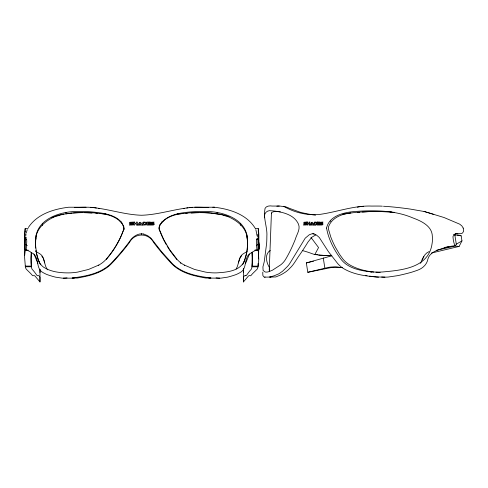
<?xml version="1.0" encoding="UTF-8"?>
<svg xmlns="http://www.w3.org/2000/svg" width="488" height="488" viewBox="0 0 488 488"><rect width="100%" height="100%" fill="white"/><g stroke="black" fill="none" stroke-linecap="round" stroke-linejoin="round"><path stroke-width="0.73" d="M24.406 247.782L24.418 247.081M24.455 247.52L24.437 246.861M24.632 242.884L24.62 241.767L24.644 242.133M24.675 241.383L24.711 240.468M39.992 272.609L39.992 269.827M243.433 272.609L243.433 269.827M258.677 241.407L258.683 239.748L258.701 243.475M258.896 246.007L258.884 245.616M258.994 248.538L258.982 249.527L258.811 242.542L258.793 245.476M24.577 245.671L24.681 240.255L24.577 243.695L24.614 241.792M24.644 243.329L24.614 242.725M39.992 269.217L39.979 281.936L35.166 276.232A43.164 7.277 87.5 0 0 34.697 275.836L34.55 275.738A41.218 6.637 87.6 0 0 33.41 275.659L33.306 275.702A30.829 4.734 87.8 0 1 32.19 275.232L32.135 275.177A373.411 52.582 88 0 0 30.512 273.341L26.706 269.608A146.784 10.547 89 0 1 25.968 268.674L25.852 268.4A148.858 8.204 89.3 0 1 25.388 267.04L24.522 256.456L25.321 250.094L25.522 239.26A16.446 0.726 -89.2 0 0 25.303 238.76A16.36 0.726 -89.2 0 1 25.187 238.687L24.986 235.844M255.126 250.143L258.042 250.143L258.475 252.448L258.78 259.573L257.963 267.095A148.858 8.082 -89.1 0 1 257.505 268.455L257.389 268.723A146.784 10.431 -88.8 0 1 256.657 269.657L252.863 273.378A373.411 52.283 -87.8 0 0 251.247 275.208L251.192 275.269A30.829 4.709 -87.6 0 1 250.076 275.732L249.978 275.69A41.218 6.606 -87.4 0 0 248.843 275.769L248.734 275.836A43.164 7.241 -87.3 0 0 248.227 276.257L243.421 281.942L243.433 268.498M258.036 250.1L257.871 239.309M258.768 244.994L258.683 240.913M258.896 247.703L258.853 243.5M258.884 245.781L258.957 247.721M24.455 247.751L24.4 249.801L24.443 247.892M24.675 243.408L24.729 239.022L24.681 240.56M258.847 244.165L258.866 247.123M24.51 247.264L24.54 243.854M258.591 244.726L258.817 239.791A680.065 200.019 0.1 0 0 258.402 229.543L258.25 228.561L255.328 228.555M24.614 243.683L24.528 246.812M24.992 235.612L25.028 233.679A10.468 0.464 -89.2 0 1 25.144 231.458M258.664 242.682L258.677 242.03M258.713 241.267L258.683 240.651M258.927 247.215L258.957 246.66M258.939 247.812L258.939 248.66L258.908 245.592M258.988 247.245L258.994 246.586M24.711 241.688L24.632 244.433M264.526 217.849C263.624 213.354 267.089 209.724 271.676 210.828A196.414 80.172 -87.1 0 1 276.251 211.298C284.876 212.64 294.691 215.519 298.534 224.26C300.602 229.519 296.545 234.576 295.234 239.516C292.452 246.416 289.286 253.174 285.462 259.555A25.955 20.057 76.4 0 1 282.454 263.3L281.972 263.764A26.974 20.74 73.7 0 1 280.441 265.027L272.328 270.279L268.937 271.627A87.09 24.125 -87.5 0 1 265.136 271.981L263.099 270.444L262.922 266.869L264.209 261.897L266.631 243.481A24.351 5.222 -88.6 0 0 266.863 236.485C267.497 227.621 263.428 219.197 264.771 210.34C264.344 206.357 269.126 205.417 272.151 206.058L279.27 206.058M269.529 271.609L269.266 269.687L271.432 213.079M252.211 252.357L252.058 266.143L258.152 266.149L258.085 263.447M258.25 228.561L258.286 231.507A10.468 0.47 89.4 0 1 258.396 233.728L258.433 235.667M24.498 244.445L24.473 248.166M24.473 246.159L24.62 242.914M24.491 247.611L24.522 246.91M25.144 231.452L25.193 228.506L28.115 228.512M123.958 228.951C121.927 214.067 100.918 212.78 89.316 211.701A196.414 173.624 -78.3 0 0 79.337 211.511C61.817 210.749 36.002 218.508 35.685 239.669A24.351 10.712 -87 0 0 35.691 246.635C36.71 253.638 37.192 262.422 43.377 267.034C50.179 271.499 58.523 272.737 66.502 272.877A87.09 70.705 -81.5 0 0 77.647 272.097L88.56 269.437L98.753 265.075A26.974 26.761 0 0 0 100.894 263.807L101.577 263.343A25.955 25.84 0 0 0 105.872 259.567C113.692 250.576 119.92 240.175 123.958 228.951L120.682 237.223A92.933 90.945 -59.4 0 1 116.644 244.946M247.282 249.594L247.416 248.087A19.679 6.972 87.7 0 0 247.422 241.121L246.928 236.363M24.546 243.305L24.577 245.72M258.335 247.154L258.573 246.922L258.384 248.124M245.598 275.683A30.427 3.672 -88.1 0 0 246.55 275.256L247.977 273.317A383.531 37.173 -88.4 0 1 249.539 271.279A377.724 27.81 -88.8 0 1 250.716 269.894L250.972 269.644A147.126 7.448 -89.1 0 0 251.814 267.82L252.369 262.745A277.489 1.433 -89.8 0 1 252.455 258.176L251.93 252.436M258.518 258.951L258.811 246.635M58.877 215.123C47.519 218.868 35.148 227.835 35.685 241.121A19.679 6.972 -87.7 0 0 35.691 248.087M35.88 239.492L36.106 237.699M246.922 252.296L247.215 250.344M258.609 242.524L258.402 243.481M25.193 228.506L25.04 229.494A680.065 200.019 0.1 0 0 24.62 239.736M236.125 268.973C239.358 264.057 237.955 256.255 244.104 253.284A85.607 38.705 86.9 0 1 246.721 251.881L247.032 251.704M24.638 246.086L24.644 255.157M238.394 262.898L240.066 258.012M26.224 233.087L27.273 229.592M31.433 252.406L30.903 258.14A277.489 1.659 -90 0 1 30.994 262.709L31.543 267.79A147.126 7.57 89.3 0 0 32.391 269.62L32.647 269.864A377.724 28.121 89 0 1 33.831 271.255A383.531 37.485 88.6 0 1 35.404 273.298L36.832 275.244A30.427 3.697 88.3 0 0 37.79 275.677L37.911 275.61A41.779 6.082 87.9 0 1 39.351 276.251L39.973 277.166L39.979 281.936M246.684 253.284L246.287 254.852M271.389 213.262L271.846 212.396L273.908 211.646A273.28 76.811 -87.4 0 1 277.642 211.56L280.399 211.853M246.166 255.303L245.257 258.426M457.043 234.99A16.446 12.889 -85.6 0 1 460.721 235.619L461.166 235.856L461.959 240.901L459.116 246.416L431.398 253.052M420.558 263.349C422.516 258.908 424.127 253.681 429.08 251.594M245 259.195L243.945 262.147L246.513 253.357L247.416 246.635A24.351 10.712 87 0 0 247.422 239.669C247.105 218.508 221.29 210.749 203.77 211.511A196.414 173.624 78.3 0 0 193.791 211.701C181.835 212.542 167.53 213.86 159.997 224.59M422.083 260.025L423.877 256.523M269.284 270.547L269.297 271.285M262.861 272.121L262.751 272.682A228.317 4.648 -88.1 0 0 262.91 275.677L264.112 277.05A49.447 7.259 -87.8 0 0 264.813 277.117L265.155 277.031M249.441 254.12L245.616 263.3M243.75 262.611L243.421 263.319M269.669 268.79L269.266 269.687M243.945 261.818C239.089 271.45 225.981 272.286 216.605 272.877A87.09 70.705 81.5 0 1 205.46 272.097L194.547 269.437L184.354 265.075A26.974 26.761 0 0 1 182.213 263.807L181.53 263.343A25.955 25.84 0 0 1 177.236 259.567L169.568 249.539L163.687 239.486L159.149 228.951L159.149 227.188L159.954 224.657M436.583 250.283L455.292 246.031L456.292 244.189L461.959 240.901M243.201 263.733L242.53 264.819M28.335 227.536C37.106 214.116 53.582 209.047 68.698 207.229L88.291 207.229C106.262 208.108 123.482 214.738 141.557 215.251C159.631 214.738 176.845 208.108 194.816 207.229L214.409 207.229C229.732 209.065 246.635 214.299 255.163 228.219M240.438 257.347L241.749 255.657M111.874 252.333L113.545 249.911A92.933 90.945 -59.4 0 0 114.741 248.069M111.435 252.924L108.306 257.036M182.963 213.469C173.99 214.354 163.285 217.837 159.308 226.633A7.271 7.228 13.5 0 0 159.149 229.275L159.149 228.951M107.885 257.536L106.408 259.341L106.408 258.957M257.823 244.549L256.712 245.36M270.224 250.454C264.276 254.382 266.387 262.776 269.602 267.833M161.626 222.089L163.035 221.168M98.247 272.475L96.77 272.597M330.4 221.332L330.87 221.04M51.728 217.691L53.521 216.934M315.846 234.862L311.759 237.29L307.922 242.139A212.17 162.236 -85.3 0 1 298.937 255.864L297.668 257.774A221.162 146.083 -86.1 0 1 293.965 263.416A32.3 21.332 -86.1 0 1 290.043 268.04L288.762 269.352A52.277 28.426 -86.6 0 1 286.224 271.511L285.571 271.987A55.376 30.116 -86.6 0 1 283.558 273.268L282.912 273.646A64.257 26.931 -87 0 1 281.204 274.64A127.52 53.448 -87 0 1 277.776 276.116A152.982 44.542 -87.4 0 1 275.775 276.958L264.575 277.147M314.26 233.764L311.869 233.819L309.307 234.758L305.201 238.187L289.677 263.654A32.275 24.815 73.7 0 1 286.188 267.717L282.613 271.206L279.038 273.725L274.049 275.818L269.62 277.031L270.986 277.147M54.083 216.727L61.226 214.513L72.169 213.006A273.28 222.528 -81.4 0 1 83.027 212.506L93.836 212.866L103.822 213.939M57.535 215.977L59.621 215.269M143.832 234.088C138.049 232.684 132.315 236.936 129.405 241.694C123.665 249.405 117.437 256.767 110.77 263.697A32.275 32.013 0 0 1 105.719 267.79C95.837 274.543 83.747 276.446 72.157 278.026L77.202 278.05A152.982 125.483 -81.2 0 0 82.728 277.013L82.789 277.001A127.52 113.417 -78 0 0 89.999 275.336A64.257 57.151 -78 0 0 93.568 274.25L94.739 273.847A55.376 52.253 -72.3 0 0 98.167 272.511L99.284 272.017A52.277 49.325 -72.3 0 0 103.59 269.785L105.719 268.449A32.3 31.628 -58.9 0 0 111.331 263.794A221.162 216.581 -58.9 0 0 116.571 258.121L118.267 256.212A212.17 210.901 -13.2 0 0 129.405 242.53C134.603 232.569 148.504 232.575 153.702 242.53A212.17 210.901 13.2 0 0 164.846 256.212L166.536 258.121A221.162 216.581 58.9 0 0 171.782 263.788A32.3 31.628 58.9 0 0 177.394 268.443L179.523 269.785A52.277 49.325 72.3 0 0 183.823 272.011L184.94 272.511A55.376 52.253 72.3 0 0 188.374 273.847L189.539 274.25A64.257 57.151 78 0 0 193.108 275.336A127.52 113.417 78 0 0 200.318 277.001L200.379 277.013A152.982 125.483 81.2 0 0 205.905 278.05L219.734 278.16M333.389 267.314A43.164 38.637 -77.5 0 0 330.968 267.607L307.8 272.298L306.336 262.916L331.742 255.816M60.323 215.068L61.726 214.659M313.479 261.184L306.336 262.916M307.8 272.298L328.528 267.369M257.542 238.364L257.487 238.278A14.426 3.404 88.5 0 0 256.865 238.76L256.377 240.633A2.489 0.842 87.8 0 0 256.359 241.536L256.468 243.732A21.503 5.069 88.5 0 0 257.048 250.161L255.993 250.417A81.16 27.45 87.8 0 0 251.466 252.766C242.89 256.42 248.154 268.656 239.968 272.652A187.343 101.12 86.1 0 1 236.93 274.195L235.783 274.671A228.317 145.339 84.9 0 1 227.695 277.129L220.905 278.142A49.447 36.008 83.5 0 1 217.38 278.026L216.068 277.885M62.58 214.452L63.855 214.183M25.547 239.468L26.663 239.26M456.884 233.648L457.207 233.581A14.128 8.705 82.4 0 1 459.202 233.612A11.572 7.131 82.4 0 0 462.545 232.996L463.6 231.336L463.222 228.061M342.844 214.208L355.606 212.365L369.123 211.56A273.28 272.505 -55.2 0 1 382.36 211.646L394.609 212.347M276.842 206.21L277.635 206.082A330.687 96.288 -87.4 0 1 280.069 206.082L285.694 206.863A81.636 44.396 -86.6 0 1 289.421 208.327L300.004 212.176A205.68 157.27 -85.3 0 0 307.696 213.921L310.447 214.409A211.103 179.852 -84.3 0 0 315.553 215.147M175.046 214.574L178.577 214.031M359.693 206.741L358.961 206.863A81.636 76.531 -81.8 0 0 357.308 207.174M350.738 212.957C342.112 213.817 331.87 217.685 328.662 226.45A7.271 5.789 -85 0 0 328.448 229.104L330.815 237.083A92.537 81.301 -83.8 0 0 335.439 247.294L339.678 254.535L343.003 259.14A27.438 25.785 -81.7 0 0 350.421 265.265C357.545 269.23 365.652 271.127 373.704 272.036M457.073 233.606L456.817 233.648A14.426 11.413 88.8 0 0 454.725 234.27L453.09 236.253A2.489 2.123 88.1 0 0 453.004 237.162L453.236 239.346A21.503 17.013 88.8 0 0 454.962 245.684L451.803 246.135A81.16 69.156 88.1 0 0 440.347 249.173C435.296 250.759 429.599 253.278 427.964 258.817C427.098 264.417 422.51 268.595 417.307 270.309A187.343 177.528 84.9 0 1 411.939 272.121L410.03 272.682A228.317 223.504 80.6 0 1 397.549 275.677L388.137 277.05A49.447 49.27 63.2 0 1 383.33 277.117L381.622 277.031M448.96 246.684L447.813 246.861A99.784 85.912 87.9 0 0 446.563 247.074M179.285 213.939L189.277 212.866L200.08 212.506A273.28 222.528 81.4 0 1 210.938 213.006L221.881 214.513L229.024 216.727M189.161 207.62L192.577 207.266M185.867 213.53L187.185 213.366M357.545 212.548L359.51 212.31M283.693 206.29C294.258 212.573 307.159 215.629 319.378 214.458C336.964 212.091 353.952 205.35 371.917 206.082A330.687 329.516 -59.1 0 1 380.231 206.082L382.342 206.18M72.285 213.091L65.99 213.835L65.99 212.512M74.328 207.668L75.915 207.522A330.687 271.249 -81.2 0 1 82.789 207.266L86.041 207.229M67.039 277.885L65.734 278.026A49.447 36.008 -83.5 0 1 62.202 278.142L55.412 277.129A228.317 145.339 -84.9 0 1 47.324 274.671L46.177 274.195A187.343 101.12 -86.1 0 1 43.139 272.652C34.959 268.662 40.23 256.42 31.641 252.766A81.16 27.45 -87.8 0 0 27.114 250.423L26.059 250.167A21.503 5.069 -88.5 0 0 26.639 243.732L26.755 241.536A2.489 0.842 -87.8 0 0 26.73 240.633L26.242 238.76A14.426 3.404 -88.5 0 0 25.62 238.278L25.565 238.632M362.413 212.036L371.886 211.469A228.713 227.902 -59.1 0 1 383.989 211.517L387.753 211.682M333.591 267.302L334.195 267.253A41.218 36.759 -77.9 0 1 340.52 267.442L341.088 267.509A30.829 27.395 -78.3 0 0 342.234 267.601M363.438 206.29L360.266 206.558L360.724 206.595M331.803 255.273L330.846 255.346A147.126 96.697 -87.5 0 1 320.213 255.309L313.949 254.321L308.019 252.223A277.489 191.936 -88 0 0 302.432 250.57M191.144 213.012L199.037 212.664M208.876 278.16L210.95 278.026C199.354 276.452 187.27 274.537 177.388 267.796A32.275 32.013 0 0 1 172.337 263.697L161.528 251.625L150.932 238.162L147.669 235.667L143.704 234.051M194.816 207.229L200.318 207.266A330.687 271.249 81.2 0 1 207.193 207.528L208.779 207.668M212.817 207.229L214.409 207.229M383.489 206.247L386.057 206.418A294.63 293.898 56.5 0 1 395.963 207.296L399.446 207.681A372.954 366.464 79.4 0 1 410.42 209.102L424.603 211.591L444.068 217.532L459.726 224.175L461.819 225.877L463.264 228.158M200.318 212.634L200.44 212.634A228.713 187.606 81.2 0 1 209.779 213.006M26.059 250.167L28.292 250.167M254.815 250.167L257.048 250.167M371.911 276.44A152.982 152.439 -59.1 0 0 376.358 276.958L384.934 277.147M63.373 278.16L74.231 278.16M256.956 234.966L258.42 234.966M24.998 234.917L26.462 234.917M25.004 237.321L26.468 237.321M25.321 250.094L26.779 250.094M25.205 266.1L31.293 266.106L31.195 252.326M251.985 266.808L258.042 266.814M25.309 266.765L31.372 266.771M84.076 212.664L91.964 213.012M380.207 272.444L375.961 272.212M317.743 254.614L314.827 254.516L318.56 247.556L310.978 237.436M318.731 254.968L321.812 255.169A148.858 97.411 -87.5 0 0 323.135 255.328M389.9 211.798L391.388 211.89M90.536 207.266L93.946 207.62M284.388 206.558L284.846 206.595M210.444 213.055L220.527 214.452M455.292 246.031L459.116 246.416M453.565 234.606A17.208 13.542 -85.5 0 1 454.602 234.679L461.166 235.856M370.307 271.901L371.697 272.072M95.922 213.366L97.24 213.53M378.529 277.147C366.067 276.159 352.934 274.695 342.204 267.723A32.275 24.815 73.7 0 1 337.787 263.66L328.424 251.655L319.292 237.491L316.633 235.198L312.802 233.642M100.144 213.469C109.123 214.354 119.822 217.837 123.799 226.633A7.271 7.228 -13.5 0 1 123.964 229.275M104.53 214.031L108.061 214.574M369.623 276.116L369.703 276.129A152.982 152.439 -59.1 0 0 371.179 276.336M256.731 239.309L257.847 239.523M367 271.395L368.281 271.621M454.127 234.758L454.627 234.856A16.36 12.822 -85.6 0 0 455.652 234.978M424.048 211.469L425.896 211.999M221.381 214.659L222.784 215.068M223.486 215.269L225.572 215.977M224.23 215.123C233.758 218.551 244.214 224.803 246.751 235.338M245.592 275.677L245.476 275.622A41.779 6.051 -87.7 0 0 244.043 276.257L243.414 277.172L243.421 281.942M35.685 251.485L36.362 251.863A85.607 38.705 -86.9 0 1 39.003 253.29C45.524 256.444 43.511 264.923 47.592 269.803M120.078 221.168L121.915 222.424M27.291 245.714L25.541 244.482M41.828 256.163L42.267 256.725M171.672 252.924L176.699 259.341L176.699 258.957M171.233 252.333L169.568 249.911A92.933 90.945 59.4 0 1 167.207 246.202M40.583 264.819L39.357 262.611M42.669 257.347L43.042 258.012M37.82 263.294L33.995 254.096M255.834 229.592L257.438 237.016M160.399 232.556L162.425 237.223A92.933 90.945 59.4 0 0 166.463 244.946M43.371 258.731L44.713 262.898M159.399 229.946L160.149 231.952M36.716 254.461L36.301 252.766M36.82 254.852L39.162 262.147L39.162 261.818M36.106 251.863L35.892 250.344M454.816 234.71L456.292 244.189M323.276 257.963L324.862 268.138M247.081 238.296L246.928 234.941M258.683 241.743L258.762 243.53M258.872 244.744L258.878 245.299M258.884 244.451L258.884 245.452M258.896 245.336L258.896 245.665M258.433 235.899L258.219 238.742A16.36 0.738 89.4 0 1 258.097 238.803A16.446 0.744 89.4 0 0 257.871 239.303M240.694 223.65L240.694 225.456M217.117 212.512L217.117 213.835M184.354 265.075L184.354 265.6M177.37 213.854L177.37 214.36M141.557 233.642L141.557 234.63M105.737 213.854L105.737 214.36M98.753 265.075L98.753 265.6M42.413 223.65L42.413 225.456M36.179 234.941L36.179 236.363M324.459 255.456A148.858 97.411 -87.5 0 0 327.113 255.633L328.436 255.675A146.784 94.123 -87.4 0 0 331.035 255.681M367.043 275.69A127.52 124.593 -77.3 0 1 365.725 275.445M456.701 233.49A12.493 10.083 88.7 0 1 455.164 233.697M426.622 212.213A431.197 394.225 86.6 0 1 430.941 213.53M431.66 213.756A431.197 394.225 86.6 0 1 433.814 214.433M444.69 247.44A99.784 85.912 87.9 0 1 445.934 247.19M328.528 267.375A41.779 36.978 -78.7 0 1 337.202 267.095L337.964 267.192A30.427 26.59 -79.8 0 0 342.497 267.314M180.865 263.306A27.438 25.834 72.6 0 1 180.212 262.788M183.476 208.675A81.636 77.031 72.3 0 1 184.568 208.437M186.764 208.01A81.636 77.031 72.3 0 1 187.874 207.815M73.328 213.006A228.713 187.606 -81.2 0 1 82.667 212.634M116.272 245.58A92.933 90.945 -59.4 0 1 115.131 247.453M94.678 207.729A81.636 77.031 -72.3 0 1 96.343 208.01M98.539 208.437A81.636 77.031 -72.3 0 1 99.631 208.675M24.418 247.202L24.455 245.415L24.418 247.202M326.557 228.055C328.576 239.559 334.225 250.283 341.234 259.555A25.955 20.057 76.4 0 0 344.937 263.3L345.522 263.764A26.974 20.74 73.7 0 0 347.34 265.027C353.739 269.138 361.388 270.669 368.824 271.627A87.09 86.87 -53.4 0 0 382.44 271.981L382.452 271.981C401.825 270.206 428.818 268.004 432.1 243.481A24.351 22.033 86.9 0 0 432.344 236.485C432.252 225.907 421.059 220.948 412.665 217.849C398.891 211.975 383.757 210.578 368.928 210.828A196.414 192.388 -76.6 0 0 357.899 211.298C346.431 211.816 329.522 214.677 326.557 228.055M307.043 222.04L306.854 225.047L307.592 225.047L307.66 223.925L309.069 223.925L308.995 225.047L309.728 225.047L309.917 222.04L309.185 222.04L309.118 223.144L307.708 223.144L307.782 222.04L307.043 222.04M314.058 223.175L313.943 225.047C317.206 226.682 318.267 220.942 314.595 222.04L314.083 222.821C316.364 221.363 317.151 225.029 314.723 224.273L314.79 223.175L314.058 223.175M317.291 222.04L317.102 225.047L319.195 225.047L319.713 224.273L317.883 224.273L317.908 223.913L319.152 223.913L319.67 223.138L317.956 223.138L317.975 222.821L319.335 222.821L319.853 222.04L317.291 222.04M146.607 223.559L145.503 224.974L142.758 225.078L142.758 223.217L143.698 223.217L143.698 224.309C147.071 224.968 145.381 221.442 142.758 222.87L143.356 222.095L145.168 222.119L146.321 222.717L146.607 223.559M133.358 224.102L132.559 225.017L129.29 225.078L129.893 224.309L132.474 224.09L129.662 223.644L129.296 222.986L129.662 222.327L133.261 222.095L132.657 222.87C127.008 223.51 133.212 222.046 133.358 224.102M154.22 224.102L153.427 225.017L150.151 225.078L150.755 224.309L153.336 224.09L150.524 223.644L150.158 222.986L150.524 222.327L154.123 222.095L153.519 222.87C147.894 223.51 154.074 222.046 154.22 224.102M306.653 224.065L305.976 224.986L303.414 225.047L303.933 224.273L305.964 224.053L303.798 223.608L303.878 222.272L306.708 222.04L306.183 222.821C301.657 223.4 306.879 222.125 306.653 224.065M322.958 224.065L322.281 224.986L319.719 225.047L320.238 224.273L322.269 224.053L320.104 223.608L320.183 222.272L323.013 222.04L322.489 222.821C317.962 223.4 323.184 222.125 322.958 224.065M311.564 222.375L309.886 225.047L310.789 225.047L311.972 223.187L312.515 224.266L311.533 224.266L311.039 225.047L313.815 225.047L312.43 222.247L311.564 222.375M139.507 222.424L137.567 225.078L138.732 225.078L140.093 223.23L140.873 224.303L139.617 224.303L139.049 225.078L142.6 225.078L140.599 222.296L139.507 222.424M150.084 222.095L149.481 222.87L147.742 222.87L147.742 223.181L149.938 223.181L149.334 223.955L147.742 223.955L147.742 224.309L150.084 224.309L149.481 225.078L146.803 225.078L146.803 222.095L150.084 222.095M134.633 222.095L133.694 222.095L133.694 225.078L134.633 225.078L134.633 223.968L136.433 223.968L136.433 225.078L137.366 225.078L137.366 222.095L136.433 222.095L136.433 223.193L134.633 223.193L134.633 222.095"/></g></svg>
